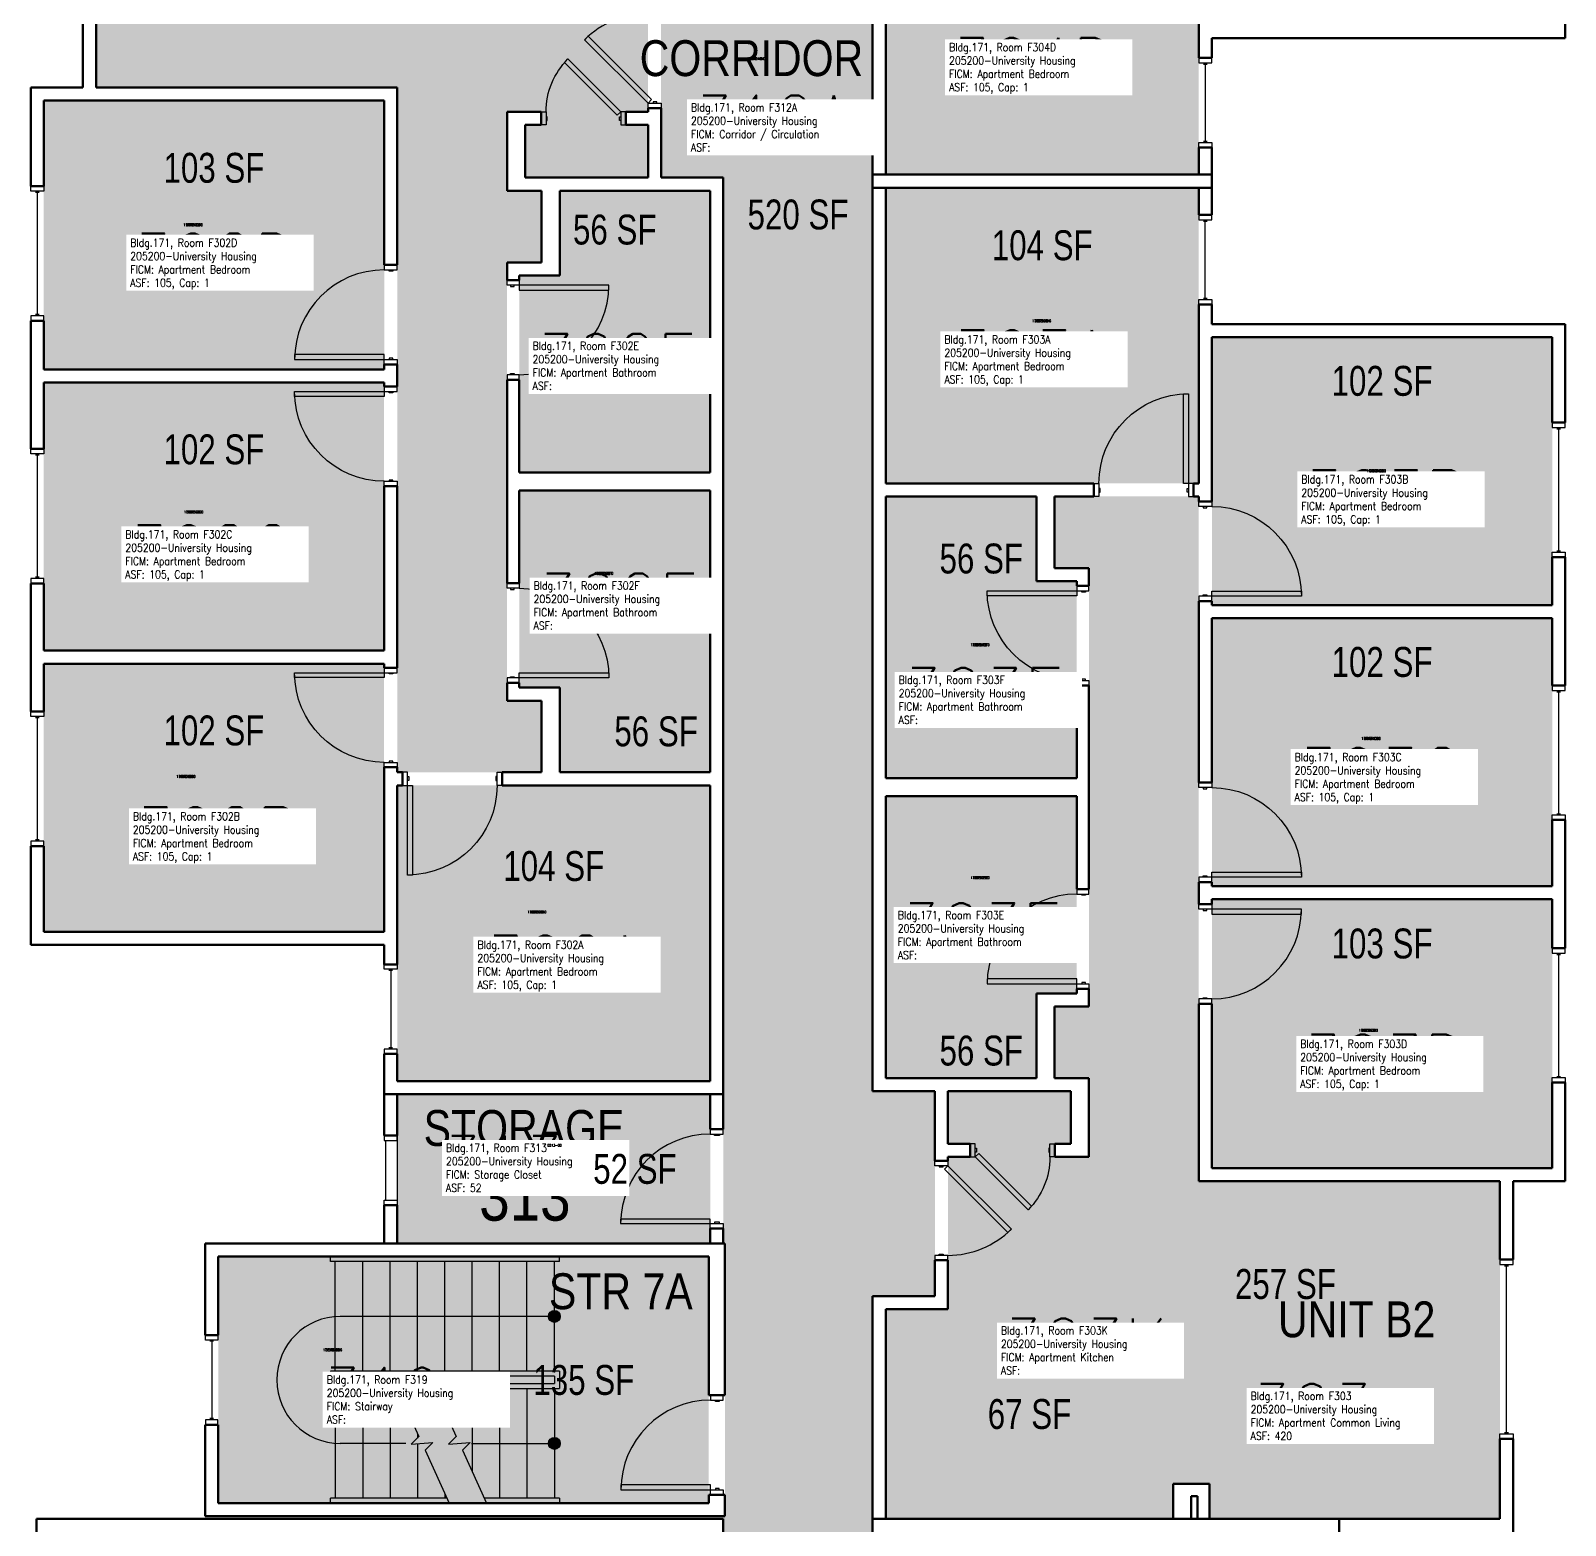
# Model space of a CAD drawing. Header units: inches. Extents: x -93 to 1643, y -75 to 1661.
# Drawn here: x -93 to 523, y 240 to 841 of the extents above; entities that cross this region are included whole.
import ezdxf
from ezdxf.enums import TextEntityAlignment as Align

# ---------------------------------------------------------------- set-up
doc = ezdxf.new("R2010")
doc.units = ezdxf.units.IN
doc.header["$LTSCALE"] = 96
doc.header["$MEASUREMENT"] = 0
doc.layers.add('A-AREA-IDEN', color=1, linetype='Continuous', lineweight=18)
doc.layers.add('A-WALL', color=5, linetype='Continuous', lineweight=50)
for name, color, linetype in [('A-DOOR', 2, 'Continuous'), ('A-FLOR', 3, 'Continuous'), ('A-GLAZ', 1, 'Continuous'), ('A-IDEN-RNUM', 7, 'Continuous'), ('A-IDEN-SNUM', 4, 'Continuous'), ('A-IDEN-VNUM', 4, 'Continuous'), ('AREA-TEXT', 3, 'Continuous'), ('Rooms-Category-Color', 7, 'Continuous'), ('Rooms-College-Color', 7, 'Continuous'), ('Rooms-Department-Color', 7, 'Continuous'), ('Rooms-Division-Color', 7, 'Continuous'), ('Rooms-Information', 7, 'Continuous')]:
    doc.layers.add(name, color=color, linetype=linetype)
doc.styles.add('AREA', font='arial.ttf', dxfattribs={"width": 0.75, "height": 12})
doc.styles.add('DIMS', font='ARIALN.TTF')
doc.styles.add('ROOMSNUMBER', font='txt.shx', dxfattribs={"height": 0.03})
doc.styles.add('ROOMVNUMBER', font='simplex.shx', dxfattribs={"width": 0.85})
doc.styles.get("Standard").update_dxf_attribs({"font": 'ARIALN.TTF'})
doc.dimstyles.new('NBA 2004', dxfattribs={"dimscale": 128, "dimtxt": 0.125, "dimasz": 0.09375, "dimexe": 0.125, "dimexo": 0.125, "dimgap": 0.0625, "dimtad": 1, "dimdec": 3, "dimzin": 3, "dimdsep": 46, "dimlunit": 4, "dimtxsty": 'DIMS', "dimblk": 'ARCHTICK', "dimcen": 0.09375, "dimdle": 0.125, "dimclrd": 256, "dimclre": 256, "dimclrt": 2, "dimadec": 0, "dimazin": 0, "dimtfac": 0.75, "dimtdec": 3, "dimtmove": 2, "dimatfit": 2, "dimfxl": 0.125, "dimfrac": 2, "dimtolj": 1, "dimtzin": 0, "dimlwd": -1, "dimlwe": -1, "dimarcsym": 0})

# ---------------------------------------------------------------- blocks, each defined once
blk = doc.blocks.new('_ArchTick')
at = {"color": 0, "linetype": 'ByBlock', "const_width": 0.15}
blk.add_lwpolyline([(-0.5, -0.5), (0.5, 0.5)], dxfattribs=at)

msp = doc.modelspace()

# ---------------------------------------------------------------- hatches: boundary and pattern name
h = msp.add_hatch()
h.set_pattern_fill('ANSI31', color=256, angle=90, style=0)
h.set_pattern_definition([(135, (-465.96835, 354.26704), (-0.088388348, -0.088388348), [])])
h.paths.add_polyline_path([(117.98, 685.74), (117.98, 744.47), (127.19, 744.47), (127.19, 685.74)], flags=9)
h = msp.add_hatch()
h.set_pattern_fill('ANSI31', color=256, angle=-90, style=0)
h.set_pattern_definition([(315, (896.21835, 841.98048), (0.088388348, 0.088388348), [])])
h.paths.add_polyline_path([(312.27, 510.51), (312.27, 451.78), (303.06, 451.78), (303.06, 510.51)], flags=9)
at = {"layer": 'A-FLOR'}
h = msp.add_hatch(color=256, dxfattribs=at)
h.paths.add_polyline_path([(119.25, 322.96), (119.25, 325.54, 0.25479), (117.25, 326.63), (117.25, 321.87, 0.25479)])
h.paths.add_polyline_path([(119.25, 325.54), (119.25, 322.96, 0.294533)])
h.paths.add_polyline_path([(117.25, 324.25), (117.25, 326.63, 0.414214), (114.87, 324.25)])
h.paths.add_polyline_path([(117.25, 321.87), (117.25, 324.25), (114.87, 324.25, 0.414214)])
h = msp.add_hatch(color=256, dxfattribs=at)
h.paths.add_polyline_path([(119.25, 271.96), (119.25, 274.54, 0.25479), (117.25, 275.63), (117.25, 270.87, 0.25479)])
h.paths.add_polyline_path([(119.25, 274.54), (119.25, 271.96, 0.294533)])
h.paths.add_polyline_path([(117.25, 273.25), (117.25, 275.63, 0.414214), (114.87, 273.25)])
h.paths.add_polyline_path([(117.25, 270.87), (117.25, 273.25), (114.87, 273.25, 0.414214)])
at = {"layer": 'Rooms-Category-Color', "true_color": 0xadadad}
for points in [[(185.12, 211), (245.12, 211), (245.12, 332.39), (270.13, 332.39), (270.13, 414.72), (245.12, 414.72), (245.12, 1145.53), (270.13, 1145.53), (270.13, 1227.86), (245.12, 1227.86), (245.12, 1322.5), (185.12, 1322.5), (185.12, 1130.22), (160.13, 1130.22), (160.13, 1047.89), (185.12, 1047.89), (185.12, 863.86), (160.13, 863.86), (160.13, 781.53), (185.12, 781.53), (185.12, 353.5), (185.75, 353.5), (185.75, 244), (185.13, 244), (185.12, 243)], [(-17.75, 348.25), (179.25, 348.25), (179.25, 249.25), (-17.75, 249.25)]]:
    msp.add_hatch(color=253, dxfattribs=at).paths.add_polyline_path(points)
at = {"layer": 'Rooms-Category-Color', "true_color": 0x728ef3}
for points in [[(-66.87, 953.25), (-66.87, 817.75), (54.13, 817.75), (54.13, 542.75), (112.13, 542.75), (112.13, 571.5), (98.25, 571.5), (98.25, 747.16), (112.13, 747.16), (112.13, 776.28), (98.25, 776.28), (98.25, 807.98), (111.88, 807.98), (111.88, 802.73), (105.5, 802.73), (105.5, 781.53), (154.88, 781.53), (154.88, 802.73), (145.88, 802.73), (145.88, 807.98), (154.88, 807.98), (154.88, 869.11), (64.38, 869.11), (64.38, 939.25), (49.75, 939.25), (49.75, 953.25)], [(250.37, 782.76), (376.12, 782.75), (376.12, 901.5), (250.37, 901.5)], [(-87.87, 704.5), (-87.87, 812.5), (48.88, 812.5), (48.88, 704.5), (-87.43, 704.51)], [(250.37, 777.49), (376.12, 777.5), (376.12, 658.75), (250.37, 658.75)], [(179.88, 663.15), (179.88, 776.28), (119.38, 776.28), (119.38, 742.28), (103.13, 742.28), (103.13, 663.14)], [(518.13, 609.87), (518.13, 717.5), (381.38, 717.5), (381.39, 609.86), (517.68, 609.86)], [(-87.87, 591.62), (-87.87, 699.25), (48.86, 699.26), (48.88, 591.62), (-87.43, 591.64)], [(103.13, 576.76), (103.13, 655.89), (179.88, 655.89), (179.88, 542.76), (119.38, 542.75), (119.38, 576.75)], [(327.13, 619.49), (327.13, 540.36), (250.37, 540.36), (250.37, 653.49), (310.88, 653.5), (310.88, 619.5)], [(497.12, 243), (497.12, 378.5), (376.12, 378.5), (376.12, 653.5), (318.12, 653.5), (318.12, 624.37), (332, 624.37), (332, 448.72), (318.12, 448.72), (318.12, 419.97), (332, 419.97), (332, 388.27), (318.37, 388.27), (318.37, 393.52), (324.75, 393.52), (324.75, 414.72), (275.37, 414.72), (275.37, 393.52), (284.37, 393.52), (284.37, 388.27), (275.37, 388.27), (275.37, 327.14), (365.87, 327.14), (365.87, 257), (380.5, 257), (380.5, 243)], [(518.13, 604.62), (518.13, 497), (381.39, 496.99), (381.38, 604.62), (517.68, 604.61)], [(-87.87, 586.37), (-87.87, 478.75), (48.88, 478.75), (48.86, 586.39), (-87.43, 586.39)], [(179.88, 418.76), (54.13, 418.75), (54.13, 537.5), (179.88, 537.5)], [(250.37, 533.09), (250.37, 419.97), (310.88, 419.97), (310.88, 453.97), (327.13, 453.97), (327.13, 533.11)], [(518.13, 491.75), (518.13, 383.75), (381.38, 383.75), (381.38, 491.75), (517.68, 491.74)], [(54.13, 413.5), (179.88, 413.5), (179.88, 353.5), (54.13, 353.5)], [(365.87, 243), (250.37, 243), (250.37, 327.14), (365.87, 327.14)]]:
    msp.add_hatch(color=171, dxfattribs=at).paths.add_polyline_path(points)
at = {"layer": 'Rooms-College-Color', "true_color": 0xadadad}
for points in [[(185.12, 211), (245.12, 211), (245.12, 332.39), (270.13, 332.39), (270.13, 414.72), (245.12, 414.72), (245.12, 1145.53), (270.13, 1145.53), (270.13, 1227.86), (245.12, 1227.86), (245.12, 1322.5), (185.12, 1322.5), (185.12, 1130.22), (160.13, 1130.22), (160.13, 1047.89), (185.12, 1047.89), (185.12, 863.86), (160.13, 863.86), (160.13, 781.53), (185.12, 781.53), (185.12, 353.5), (185.75, 353.5), (185.75, 244), (185.13, 244), (185.12, 243)], [(-66.87, 953.25), (-66.87, 817.75), (54.13, 817.75), (54.13, 542.75), (112.13, 542.75), (112.13, 571.5), (98.25, 571.5), (98.25, 747.16), (112.13, 747.16), (112.13, 776.28), (98.25, 776.28), (98.25, 807.98), (111.88, 807.98), (111.88, 802.73), (105.5, 802.73), (105.5, 781.53), (154.88, 781.53), (154.88, 802.73), (145.88, 802.73), (145.88, 807.98), (154.88, 807.98), (154.88, 869.11), (64.38, 869.11), (64.38, 939.25), (49.75, 939.25), (49.75, 953.25)], [(250.37, 782.76), (376.12, 782.75), (376.12, 901.5), (250.37, 901.5)], [(-87.87, 704.5), (-87.87, 812.5), (48.88, 812.5), (48.88, 704.5), (-87.43, 704.51)], [(250.37, 777.49), (376.12, 777.5), (376.12, 658.75), (250.37, 658.75)], [(179.88, 663.15), (179.88, 776.28), (119.38, 776.28), (119.38, 742.28), (103.13, 742.28), (103.13, 663.14)], [(518.13, 609.87), (518.13, 717.5), (381.38, 717.5), (381.39, 609.86), (517.68, 609.86)], [(-87.87, 591.62), (-87.87, 699.25), (48.86, 699.26), (48.88, 591.62), (-87.43, 591.64)], [(103.13, 576.76), (103.13, 655.89), (179.88, 655.89), (179.88, 542.76), (119.38, 542.75), (119.38, 576.75)], [(327.13, 619.49), (327.13, 540.36), (250.37, 540.36), (250.37, 653.49), (310.88, 653.5), (310.88, 619.5)], [(497.12, 243), (497.12, 378.5), (376.12, 378.5), (376.12, 653.5), (318.12, 653.5), (318.12, 624.37), (332, 624.37), (332, 448.72), (318.12, 448.72), (318.12, 419.97), (332, 419.97), (332, 388.27), (318.37, 388.27), (318.37, 393.52), (324.75, 393.52), (324.75, 414.72), (275.37, 414.72), (275.37, 393.52), (284.37, 393.52), (284.37, 388.27), (275.37, 388.27), (275.37, 327.14), (365.87, 327.14), (365.87, 257), (380.5, 257), (380.5, 243)], [(518.13, 604.62), (518.13, 497), (381.39, 496.99), (381.38, 604.62), (517.68, 604.61)], [(-87.87, 586.37), (-87.87, 478.75), (48.88, 478.75), (48.86, 586.39), (-87.43, 586.39)], [(179.88, 418.76), (54.13, 418.75), (54.13, 537.5), (179.88, 537.5)], [(250.37, 533.09), (250.37, 419.97), (310.88, 419.97), (310.88, 453.97), (327.13, 453.97), (327.13, 533.11)], [(518.13, 491.75), (518.13, 383.75), (381.38, 383.75), (381.38, 491.75), (517.68, 491.74)], [(54.13, 413.5), (179.88, 413.5), (179.88, 353.5), (54.13, 353.5)], [(-17.75, 348.25), (179.25, 348.25), (179.25, 249.25), (-17.75, 249.25)], [(365.87, 243), (250.37, 243), (250.37, 327.14), (365.87, 327.14)]]:
    msp.add_hatch(color=253, dxfattribs=at).paths.add_polyline_path(points)
at = {"layer": 'Rooms-Department-Color', "true_color": 0xacacac}
for points in [[(185.12, 211), (245.12, 211), (245.12, 332.39), (270.13, 332.39), (270.13, 414.72), (245.12, 414.72), (245.12, 1145.53), (270.13, 1145.53), (270.13, 1227.86), (245.12, 1227.86), (245.12, 1322.5), (185.12, 1322.5), (185.12, 1130.22), (160.13, 1130.22), (160.13, 1047.89), (185.12, 1047.89), (185.12, 863.86), (160.13, 863.86), (160.13, 781.53), (185.12, 781.53), (185.12, 353.5), (185.75, 353.5), (185.75, 244), (185.13, 244), (185.12, 243)], [(-17.75, 348.25), (179.25, 348.25), (179.25, 249.25), (-17.75, 249.25)]]:
    msp.add_hatch(color=253, dxfattribs=at).paths.add_polyline_path(points)
at = {"layer": 'Rooms-Department-Color', "true_color": 0x604aed}
for points in [[(-66.87, 953.25), (-66.87, 817.75), (54.13, 817.75), (54.13, 542.75), (112.13, 542.75), (112.13, 571.5), (98.25, 571.5), (98.25, 747.16), (112.13, 747.16), (112.13, 776.28), (98.25, 776.28), (98.25, 807.98), (111.88, 807.98), (111.88, 802.73), (105.5, 802.73), (105.5, 781.53), (154.88, 781.53), (154.88, 802.73), (145.88, 802.73), (145.88, 807.98), (154.88, 807.98), (154.88, 869.11), (64.38, 869.11), (64.38, 939.25), (49.75, 939.25), (49.75, 953.25)], [(250.37, 782.76), (376.12, 782.75), (376.12, 901.5), (250.37, 901.5)], [(-87.87, 704.5), (-87.87, 812.5), (48.88, 812.5), (48.88, 704.5), (-87.43, 704.51)], [(250.37, 777.49), (376.12, 777.5), (376.12, 658.75), (250.37, 658.75)], [(179.88, 663.15), (179.88, 776.28), (119.38, 776.28), (119.38, 742.28), (103.13, 742.28), (103.13, 663.14)], [(518.13, 609.87), (518.13, 717.5), (381.38, 717.5), (381.39, 609.86), (517.68, 609.86)], [(-87.87, 591.62), (-87.87, 699.25), (48.86, 699.26), (48.88, 591.62), (-87.43, 591.64)], [(103.13, 576.76), (103.13, 655.89), (179.88, 655.89), (179.88, 542.76), (119.38, 542.75), (119.38, 576.75)], [(327.13, 619.49), (327.13, 540.36), (250.37, 540.36), (250.37, 653.49), (310.88, 653.5), (310.88, 619.5)], [(497.12, 243), (497.12, 378.5), (376.12, 378.5), (376.12, 653.5), (318.12, 653.5), (318.12, 624.37), (332, 624.37), (332, 448.72), (318.12, 448.72), (318.12, 419.97), (332, 419.97), (332, 388.27), (318.37, 388.27), (318.37, 393.52), (324.75, 393.52), (324.75, 414.72), (275.37, 414.72), (275.37, 393.52), (284.37, 393.52), (284.37, 388.27), (275.37, 388.27), (275.37, 327.14), (365.87, 327.14), (365.87, 257), (380.5, 257), (380.5, 243)], [(518.13, 604.62), (518.13, 497), (381.39, 496.99), (381.38, 604.62), (517.68, 604.61)], [(-87.87, 586.37), (-87.87, 478.75), (48.88, 478.75), (48.86, 586.39), (-87.43, 586.39)], [(179.88, 418.76), (54.13, 418.75), (54.13, 537.5), (179.88, 537.5)], [(250.37, 533.09), (250.37, 419.97), (310.88, 419.97), (310.88, 453.97), (327.13, 453.97), (327.13, 533.11)], [(518.13, 491.75), (518.13, 383.75), (381.38, 383.75), (381.38, 491.75), (517.68, 491.74)], [(54.13, 413.5), (179.88, 413.5), (179.88, 353.5), (54.13, 353.5)], [(365.87, 243), (250.37, 243), (250.37, 327.14), (365.87, 327.14)]]:
    msp.add_hatch(color=173, dxfattribs=at).paths.add_polyline_path(points)
at = {"layer": 'Rooms-Division-Color', "true_color": 0xadadad}
for points in [[(185.12, 211), (245.12, 211), (245.12, 332.39), (270.13, 332.39), (270.13, 414.72), (245.12, 414.72), (245.12, 1145.53), (270.13, 1145.53), (270.13, 1227.86), (245.12, 1227.86), (245.12, 1322.5), (185.12, 1322.5), (185.12, 1130.22), (160.13, 1130.22), (160.13, 1047.89), (185.12, 1047.89), (185.12, 863.86), (160.13, 863.86), (160.13, 781.53), (185.12, 781.53), (185.12, 353.5), (185.75, 353.5), (185.75, 244), (185.13, 244), (185.12, 243)], [(-17.75, 348.25), (179.25, 348.25), (179.25, 249.25), (-17.75, 249.25)]]:
    msp.add_hatch(color=253, dxfattribs=at).paths.add_polyline_path(points)
at = {"layer": 'Rooms-Division-Color', "true_color": 0x604aed}
for points in [[(-66.87, 953.25), (-66.87, 817.75), (54.13, 817.75), (54.13, 542.75), (112.13, 542.75), (112.13, 571.5), (98.25, 571.5), (98.25, 747.16), (112.13, 747.16), (112.13, 776.28), (98.25, 776.28), (98.25, 807.98), (111.88, 807.98), (111.88, 802.73), (105.5, 802.73), (105.5, 781.53), (154.88, 781.53), (154.88, 802.73), (145.88, 802.73), (145.88, 807.98), (154.88, 807.98), (154.88, 869.11), (64.38, 869.11), (64.38, 939.25), (49.75, 939.25), (49.75, 953.25)], [(250.37, 782.76), (376.12, 782.75), (376.12, 901.5), (250.37, 901.5)], [(-87.87, 704.5), (-87.87, 812.5), (48.88, 812.5), (48.88, 704.5), (-87.43, 704.51)], [(250.37, 777.49), (376.12, 777.5), (376.12, 658.75), (250.37, 658.75)], [(179.88, 663.15), (179.88, 776.28), (119.38, 776.28), (119.38, 742.28), (103.13, 742.28), (103.13, 663.14)], [(518.13, 609.87), (518.13, 717.5), (381.38, 717.5), (381.39, 609.86), (517.68, 609.86)], [(-87.87, 591.62), (-87.87, 699.25), (48.86, 699.26), (48.88, 591.62), (-87.43, 591.64)], [(103.13, 576.76), (103.13, 655.89), (179.88, 655.89), (179.88, 542.76), (119.38, 542.75), (119.38, 576.75)], [(327.13, 619.49), (327.13, 540.36), (250.37, 540.36), (250.37, 653.49), (310.88, 653.5), (310.88, 619.5)], [(497.12, 243), (497.12, 378.5), (376.12, 378.5), (376.12, 653.5), (318.12, 653.5), (318.12, 624.37), (332, 624.37), (332, 448.72), (318.12, 448.72), (318.12, 419.97), (332, 419.97), (332, 388.27), (318.37, 388.27), (318.37, 393.52), (324.75, 393.52), (324.75, 414.72), (275.37, 414.72), (275.37, 393.52), (284.37, 393.52), (284.37, 388.27), (275.37, 388.27), (275.37, 327.14), (365.87, 327.14), (365.87, 257), (380.5, 257), (380.5, 243)], [(518.13, 604.62), (518.13, 497), (381.39, 496.99), (381.38, 604.62), (517.68, 604.61)], [(-87.87, 586.37), (-87.87, 478.75), (48.88, 478.75), (48.86, 586.39), (-87.43, 586.39)], [(179.88, 418.76), (54.13, 418.75), (54.13, 537.5), (179.88, 537.5)], [(250.37, 533.09), (250.37, 419.97), (310.88, 419.97), (310.88, 453.97), (327.13, 453.97), (327.13, 533.11)], [(518.13, 491.75), (518.13, 383.75), (381.38, 383.75), (381.38, 491.75), (517.68, 491.74)], [(54.13, 413.5), (179.88, 413.5), (179.88, 353.5), (54.13, 353.5)], [(365.87, 243), (250.37, 243), (250.37, 327.14), (365.87, 327.14)]]:
    msp.add_hatch(color=173, dxfattribs=at).paths.add_polyline_path(points)

# ---------------------------------------------------------------- linework, layer by layer
at = {"layer": 'A-DOOR'}
for p, q in [((185.12, 399.5), (179.88, 399.5)), ((179.88, 399.5), (179.88, 397.5)), ((179.88, 397.5), (185.12, 397.5)), ((181.63, 396.87), (181.63, 397.5)), ((181.63, 397.5), (183.63, 397.5)), ((183.63, 396.87), (181.63, 396.87)), ((183.63, 397.5), (183.63, 396.87)), ((185.12, 397.5), (185.12, 399.5)), ((179.88, 363.25), (143.88, 363.25)), ((143.88, 363.25), (143.88, 361.5)), ((143.88, 361.5), (179.88, 361.5)), ((179.88, 361.5), (179.88, 363.25)), ((179.88, 359.5), (179.88, 361.5)), ((179.88, 361.5), (185.12, 361.5)), ((185.12, 359.5), (179.88, 359.5)), ((183.63, 362.12), (181.63, 362.12)), ((181.63, 362.12), (181.63, 361.5)), ((181.63, 361.5), (183.63, 361.5)), ((183.63, 361.5), (183.63, 362.12)), ((185.12, 361.5), (185.12, 359.5))]:
    msp.add_line(p, q, dxfattribs=at)
for points in [[(154.88, 811.47), (156.29, 812.88), (130.83, 838.34), (129.42, 836.92)], [(143.92, 807.98), (142.51, 806.57), (121.3, 827.78), (122.71, 829.19)], [(113.92, 802.73), (111.92, 802.73), (111.92, 807.98), (113.92, 807.98)], [(143.92, 802.73), (145.92, 802.73), (145.92, 807.98), (143.92, 807.98)], [(160.13, 811.47), (160.13, 809.47), (154.88, 809.47), (154.88, 811.47)], [(158.38, 811.47), (158.38, 811.97), (156.88, 811.97), (156.88, 811.47)], [(113.92, 804.48), (114.42, 804.48), (114.42, 805.98), (113.92, 805.98)], [(143.92, 804.48), (143.42, 804.48), (143.42, 805.98), (143.92, 805.98)], [(54.13, 744.5), (54.13, 746.5), (48.88, 746.5), (48.88, 744.5)], [(52.38, 744.5), (52.38, 744), (50.88, 744), (50.88, 744.5)], [(98.25, 738.39), (98.25, 740.39), (103.13, 740.39), (103.13, 738.39)], [(99.63, 738.39), (99.63, 737.89), (101.13, 737.89), (101.13, 738.39)], [(103.13, 738.39), (103.13, 736.39), (139.13, 736.39), (139.13, 738.39)], [(48.88, 708.5), (48.88, 710.5), (12.88, 710.5), (12.88, 708.5)], [(52.38, 708.5), (52.38, 709), (50.88, 709), (50.88, 708.5)], [(54.13, 708.5), (54.13, 706.5), (48.88, 706.5), (48.88, 708.5)], [(99.63, 702.39), (99.63, 702.89), (101.13, 702.89), (101.13, 702.39)], [(54.13, 695.62), (54.13, 697.62), (48.88, 697.62), (48.88, 695.62)], [(98.25, 702.39), (98.25, 700.39), (103.13, 700.39), (103.13, 702.39)], [(48.88, 695.62), (48.88, 693.62), (12.88, 693.62), (12.88, 695.62)], [(52.38, 695.62), (52.38, 695.12), (50.88, 695.12), (50.88, 695.62)], [(372, 658.75), (370, 658.75), (370, 694.75), (372, 694.75)], [(52.38, 659.62), (52.38, 660.12), (50.88, 660.12), (50.88, 659.62)], [(54.13, 659.62), (54.13, 657.62), (48.88, 657.62), (48.88, 659.62)], [(336, 653.5), (334, 653.5), (334, 658.75), (336, 658.75)], [(336, 655.25), (336.5, 655.25), (336.5, 656.75), (336, 656.75)], [(372, 655.25), (371.5, 655.25), (371.5, 656.75), (372, 656.75)], [(372, 653.5), (374, 653.5), (374, 658.75), (372, 658.75)], [(376.12, 649.5), (376.12, 651.5), (381.38, 651.5), (381.38, 649.5)], [(377.88, 649.5), (377.88, 649), (379.38, 649), (379.38, 649.5)], [(98.25, 616.64), (98.25, 618.64), (103.13, 618.64), (103.13, 616.64)], [(99.63, 616.64), (99.63, 616.14), (101.13, 616.14), (101.13, 616.64)], [(332, 615.61), (332, 617.61), (327.13, 617.61), (327.13, 615.61)], [(327.13, 615.61), (327.13, 613.61), (291.13, 613.61), (291.13, 615.61)], [(330.63, 615.61), (330.63, 615.11), (329.13, 615.11), (329.13, 615.61)], [(376.12, 613.5), (376.12, 611.5), (381.38, 611.5), (381.38, 613.5)], [(377.88, 613.5), (377.88, 614), (379.38, 614), (379.38, 613.5)], [(381.38, 613.5), (381.38, 615.5), (417.38, 615.5), (417.38, 613.5)], [(48.88, 582.75), (48.88, 580.75), (12.88, 580.75), (12.88, 582.75)], [(54.13, 582.75), (54.13, 584.75), (48.88, 584.75), (48.88, 582.75)], [(52.38, 582.75), (52.38, 582.25), (50.88, 582.25), (50.88, 582.75)], [(98.25, 580.64), (98.25, 578.64), (103.13, 578.64), (103.13, 580.64)], [(99.63, 580.64), (99.63, 581.14), (101.13, 581.14), (101.13, 580.64)], [(103.13, 580.64), (103.13, 582.64), (139.13, 582.64), (139.13, 580.64)], [(332, 579.61), (332, 577.61), (327.13, 577.61), (327.13, 579.61)], [(330.63, 579.61), (330.63, 580.11), (329.13, 580.11), (329.13, 579.61)], [(54.13, 546.75), (54.13, 544.75), (48.88, 544.75), (48.88, 546.75)], [(52.38, 546.75), (52.38, 547.25), (50.88, 547.25), (50.88, 546.75)], [(58.25, 542.75), (56.25, 542.75), (56.25, 537.5), (58.25, 537.5)], [(94.25, 542.75), (96.25, 542.75), (96.25, 537.5), (94.25, 537.5)], [(58.25, 541), (58.75, 541), (58.75, 539.5), (58.25, 539.5)], [(58.25, 537.5), (60.25, 537.5), (60.25, 501.5), (58.25, 501.5)], [(94.25, 541), (93.75, 541), (93.75, 539.5), (94.25, 539.5)], [(376.12, 536.62), (376.12, 538.62), (381.38, 538.62), (381.38, 536.62)], [(377.88, 536.62), (377.88, 536.12), (379.38, 536.12), (379.38, 536.62)], [(376.12, 500.62), (376.12, 498.62), (381.38, 498.62), (381.38, 500.62)], [(377.88, 500.62), (377.88, 501.12), (379.38, 501.12), (379.38, 500.62)], [(381.38, 500.62), (381.38, 502.62), (417.38, 502.62), (417.38, 500.62)], [(332, 493.86), (332, 495.86), (327.13, 495.86), (327.13, 493.86)], [(330.63, 493.86), (330.63, 493.36), (329.13, 493.36), (329.13, 493.86)], [(376.12, 487.75), (376.12, 489.75), (381.38, 489.75), (381.38, 487.75)], [(377.88, 487.75), (377.88, 487.25), (379.38, 487.25), (379.38, 487.75)], [(381.38, 487.75), (381.38, 485.75), (417.38, 485.75), (417.38, 487.75)], [(327.13, 457.86), (327.13, 459.86), (291.13, 459.86), (291.13, 457.86)], [(332, 457.86), (332, 455.86), (327.13, 455.86), (327.13, 457.86)], [(330.63, 457.86), (330.63, 458.36), (329.13, 458.36), (329.13, 457.86)], [(376.12, 451.75), (376.12, 449.75), (381.38, 449.75), (381.38, 451.75)], [(377.88, 451.75), (377.88, 452.25), (379.38, 452.25), (379.38, 451.75)], [(286.33, 393.52), (284.33, 393.52), (284.33, 388.27), (286.33, 388.27)], [(286.33, 391.77), (286.83, 391.77), (286.83, 390.27), (286.33, 390.27)], [(286.33, 388.27), (287.74, 389.68), (308.95, 368.47), (307.54, 367.05)], [(316.33, 391.77), (315.83, 391.77), (315.83, 390.27), (316.33, 390.27)], [(316.33, 393.52), (318.33, 393.52), (318.33, 388.27), (316.33, 388.27)], [(270.13, 384.78), (270.13, 386.78), (275.37, 386.78), (275.37, 384.78)], [(271.88, 384.78), (271.88, 384.28), (273.38, 384.28), (273.38, 384.78)], [(275.37, 384.78), (273.96, 383.37), (299.42, 357.91), (300.83, 359.32)], [(270.13, 348.78), (270.13, 346.78), (275.37, 346.78), (275.37, 348.78)], [(271.88, 348.78), (271.88, 349.28), (273.38, 349.28), (273.38, 348.78)], [(185, 290.62), (185, 292.62), (180, 292.62), (180, 290.62)], [(183.5, 290.62), (183.5, 290.12), (182, 290.12), (182, 290.62)], [(180, 254.62), (180, 256.62), (144, 256.62), (144, 254.62)], [(185, 254.62), (185, 252.62), (180, 252.62), (180, 254.62)], [(183.5, 254.62), (183.5, 255.12), (182, 255.12), (182, 254.62)]]:
    msp.add_lwpolyline(points, close=True, dxfattribs=at)
for centre, start, end in [((154.88, 811.47), 90, 135), ((48.88, 708.5), 90, 180), ((103.13, 738.39), 270, 0), ((327.13, 457.86), 90, 180), ((381.38, 487.75), 270, 0), ((179.88, 361.5), 90, 180), ((275.37, 384.78), 270, 315), ((180, 254.62), 90, 180)]:
    msp.add_arc(centre, 36, start, end, dxfattribs=at)
at = {"layer": 'A-DOOR', "extrusion": (0, 0, -1)}
for centre, radius, start, end in [((-143.92, 807.98), 30, 0, 45), ((-48.88, 695.62), 36, 270, 0), ((-372, 658.75), 36, 0, 90), ((-381.38, 613.5), 36, 90, 180), ((-103.13, 580.64), 36, 90, 180), ((-327.13, 615.61), 36, 270, 0), ((-48.88, 582.75), 36, 270, 0), ((-58.25, 537.5), 36, 180, 270), ((-381.38, 500.62), 36, 90, 180), ((-286.33, 388.27), 30, 180, 225)]:
    msp.add_arc(centre, radius, start, end, dxfattribs=at)
at = {"layer": 'A-FLOR'}
for p, q in [((27.25, 346.25), (27.25, 348.25)), ((119.25, 346.25), (27.25, 346.25)), ((29.25, 302.25), (29.25, 346.25)), ((40.25, 302.25), (40.25, 346.25)), ((51.25, 302.25), (51.25, 346.25)), ((62.25, 302.25), (62.25, 346.25)), ((73.25, 302.25), (73.25, 346.25)), ((84.25, 302.25), (84.25, 346.25)), ((95.25, 302.25), (95.25, 346.25)), ((106.25, 302.25), (106.25, 346.25)), ((117.25, 302.25), (117.25, 346.25)), ((119.25, 346.25), (119.25, 348.25)), ((117.25, 324.25), (31.25, 324.25)), ((27.25, 302.25), (27.25, 295.25)), ((119.25, 302.25), (27.25, 302.25)), ((119.25, 302.25), (119.25, 295.25)), ((29.25, 300.25), (29.25, 297.25)), ((117.25, 300.25), (29.25, 300.25)), ((53.12, 297.25), (29.25, 297.25)), ((68.12, 297.25), (117.25, 297.25)), ((117.25, 300.25), (117.25, 297.25)), ((54.03, 295.25), (27.25, 295.25)), ((29.25, 295.25), (29.25, 251.25)), ((40.25, 295.25), (40.25, 251.25)), ((51.25, 295.25), (51.25, 251.25)), ((51.25, 295.25), (51.25, 251.25)), ((69.03, 295.25), (119.25, 295.25)), ((73.25, 295.25), (73.25, 286)), ((84.25, 295.25), (84.25, 261.84)), ((95.25, 295.25), (95.25, 251.25)), ((106.25, 295.25), (106.25, 251.25)), ((117.25, 295.25), (117.25, 251.25)), ((62.25, 277.2), (62.25, 275.43)), ((62.25, 273.12), (62.25, 251.25)), ((73.25, 253.06), (73.25, 251.25)), ((27.25, 249.25), (27.25, 251.25)), ((74.07, 251.25), (27.25, 251.25)), ((119.25, 251.25), (89.07, 251.25)), ((119.25, 251.25), (119.25, 249.25))]:
    msp.add_line(p, q, dxfattribs=at)
for points in [[(53.12, 297.25), (62.82, 275.99), (59.68, 272.92), (68.43, 273.59), (65.29, 270.52), (74.98, 249.25)], [(68.12, 297.25), (77.82, 275.99), (74.68, 272.92), (83.43, 273.59), (80.29, 270.52), (89.98, 249.25)]]:
    msp.add_lwpolyline(points, dxfattribs=at)
for centre in [(117.25, 324.25), (117.25, 273.25)]:
    msp.add_circle(centre, 2.38, dxfattribs=at)
msp.add_arc((31.25, 298.75), 25.5, 90, 270, dxfattribs=at)
at = {"layer": 'A-GLAZ'}
for p, q in [((378, 827.13), (379.5, 827.13)), ((378.75, 827.13), (378.75, 796.13)), ((378, 796.13), (379.5, 796.13)), ((-89.75, 775.59), (-91.25, 775.59)), ((-90.5, 775.59), (-90.5, 726.59)), ((378, 764.12), (379.5, 764.12)), ((378.75, 733.12), (378.75, 764.12)), ((378, 733.12), (379.5, 733.12)), ((-89.75, 726.59), (-91.25, 726.59)), ((520, 680.65), (521.5, 680.65)), ((520.75, 631.65), (520.75, 680.65)), ((-89.75, 670.12), (-91.25, 670.12)), ((-90.5, 670.12), (-90.5, 621.12)), ((520, 631.65), (521.5, 631.65)), ((-89.75, 621.12), (-91.25, 621.12)), ((520, 575.12), (521.5, 575.12)), ((520.75, 526.12), (520.75, 575.12)), ((-89.75, 564.6), (-91.25, 564.6)), ((-90.5, 564.6), (-90.5, 515.6)), ((520, 526.12), (521.5, 526.12)), ((-89.75, 515.6), (-91.25, 515.6)), ((520, 469.65), (521.5, 469.65)), ((520.75, 420.65), (520.75, 469.65)), ((52.25, 463.13), (50.75, 463.13)), ((51.5, 463.13), (51.5, 432.13)), ((52.25, 432.13), (50.75, 432.13)), ((520, 420.65), (521.5, 420.65)), ((54.13, 396.94), (48.88, 396.94)), ((48.88, 396.94), (48.88, 394.94)), ((48.88, 394.94), (54.13, 394.94)), ((49.5, 370.94), (49.5, 394.94)), ((54.13, 398.94), (54.13, 370.94)), ((54.13, 394.94), (54.13, 396.94)), ((48.88, 368.94), (48.88, 370.94)), ((48.88, 370.94), (54.13, 370.94)), ((54.13, 370.94), (54.13, 368.94)), ((54.13, 368.94), (48.88, 368.94)), ((499, 344.61), (500.5, 344.61)), ((499.75, 277.61), (499.75, 344.61)), ((-19.63, 314.25), (-21.13, 314.25)), ((-20.38, 314.25), (-20.38, 283.25)), ((-19.63, 283.25), (-21.13, 283.25)), ((499, 277.61), (500.5, 277.61))]:
    msp.add_line(p, q, dxfattribs=at)
for points in [[(381.38, 827.63), (381.38, 829.63), (376.12, 829.63), (376.12, 827.63)], [(381.38, 795.63), (381.38, 793.63), (376.12, 793.63), (376.12, 795.63)], [(-93.12, 776.09), (-93.12, 778.09), (-87.87, 778.09), (-87.87, 776.09)], [(381.38, 764.62), (381.38, 766.62), (376.12, 766.62), (376.12, 764.62)], [(381.38, 732.62), (381.38, 730.62), (376.12, 730.62), (376.12, 732.62)], [(-93.12, 726.09), (-93.12, 724.09), (-87.87, 724.09), (-87.87, 726.09)], [(523.38, 681.15), (523.38, 683.15), (518.13, 683.15), (518.13, 681.15)], [(-93.12, 670.62), (-93.12, 672.62), (-87.87, 672.62), (-87.87, 670.62)], [(523.38, 631.15), (523.38, 629.15), (518.13, 629.15), (518.13, 631.15)], [(-93.12, 620.62), (-93.12, 618.62), (-87.87, 618.62), (-87.87, 620.62)], [(523.38, 575.62), (523.38, 577.62), (518.13, 577.62), (518.13, 575.62)], [(-93.12, 565.1), (-93.12, 567.1), (-87.87, 567.1), (-87.87, 565.1)], [(523.38, 525.62), (523.38, 523.62), (518.13, 523.62), (518.13, 525.62)], [(-93.12, 515.1), (-93.12, 513.1), (-87.87, 513.1), (-87.87, 515.1)], [(523.38, 470.15), (523.38, 472.15), (518.13, 472.15), (518.13, 470.15)], [(48.88, 463.63), (48.88, 465.63), (54.13, 465.63), (54.13, 463.63)], [(48.88, 431.63), (48.88, 429.63), (54.13, 429.63), (54.13, 431.63)], [(523.38, 420.15), (523.38, 418.15), (518.13, 418.15), (518.13, 420.15)], [(502.38, 345.11), (502.38, 347.11), (497.12, 347.11), (497.12, 345.11)], [(-22.88, 314.75), (-22.88, 316.75), (-17.88, 316.75), (-17.88, 314.75)], [(-22.88, 282.75), (-22.88, 280.75), (-17.88, 280.75), (-17.88, 282.75)], [(502.38, 277.11), (502.38, 275.11), (497.12, 275.11), (497.12, 277.11)]]:
    msp.add_lwpolyline(points, close=True, dxfattribs=at)
at = {"layer": 'A-WALL'}
for p, q in [((245.12, 777.5), (245.12, 906.12)), ((250.37, 901.5), (250.37, 782.75)), ((376.12, 838.12), (376.12, 901.5)), ((523.38, 877.1), (523.38, 837.5)), ((-72.12, 849.13), (-72.12, 817.75)), ((-66.87, 817.75), (-66.87, 849.13)), ((376.12, 829.63), (376.12, 838.12)), ((523.38, 837.5), (381.38, 837.5)), ((381.38, 837.5), (381.38, 829.63)), ((381.38, 829.63), (376.12, 829.63)), ((-93.12, 817.75), (-93.12, 778.09)), ((-72.12, 817.75), (-93.12, 817.75)), ((54.13, 817.75), (-66.87, 817.75)), ((54.13, 746.5), (54.13, 817.75)), ((-87.87, 778.09), (-87.87, 812.5)), ((-87.87, 812.5), (48.88, 812.5)), ((48.88, 812.5), (48.88, 746.5)), ((98.25, 807.98), (98.25, 776.28)), ((111.92, 807.98), (98.25, 807.98)), ((111.92, 802.73), (111.92, 807.98)), ((154.88, 807.98), (145.92, 807.98)), ((145.92, 807.98), (145.92, 802.73)), ((154.88, 809.47), (154.88, 807.98)), ((160.13, 809.47), (154.88, 809.47)), ((160.13, 781.53), (160.13, 809.47)), ((105.5, 781.53), (105.5, 802.73)), ((105.5, 802.73), (111.92, 802.73)), ((145.92, 802.73), (154.88, 802.73)), ((154.88, 802.73), (154.88, 781.53)), ((376.12, 782.75), (376.12, 793.63)), ((376.12, 793.63), (381.38, 793.63)), ((381.38, 793.63), (381.38, 777.5)), ((-93.12, 778.09), (-87.87, 778.09)), ((154.88, 781.53), (105.5, 781.53)), ((185.12, 781.53), (160.13, 781.53)), ((185.12, 542.12), (185.12, 781.53)), ((381.38, 782.75), (245.12, 782.75)), ((245.12, 782.75), (245.12, 654.12)), ((381.38, 777.5), (245.12, 777.5)), ((250.37, 782.75), (376.12, 782.75)), ((250.37, 777.5), (376.12, 777.5)), ((250.37, 658.75), (250.37, 777.5)), ((376.12, 777.5), (376.12, 766.62)), ((381.38, 766.62), (381.38, 782.75)), ((98.25, 776.28), (112.13, 776.28)), ((112.13, 776.28), (112.13, 747.53)), ((119.38, 742.28), (119.38, 776.28)), ((119.38, 776.28), (179.88, 776.28)), ((179.88, 776.28), (179.88, 663.14)), ((376.12, 766.62), (381.38, 766.62)), ((48.88, 746.5), (54.13, 746.5)), ((98.25, 747.53), (98.25, 740.39)), ((112.13, 747.53), (98.25, 747.53)), ((98.25, 740.39), (103.13, 740.39)), ((103.13, 740.39), (103.13, 742.28)), ((103.13, 742.28), (119.38, 742.28)), ((381.38, 730.62), (376.12, 730.62)), ((376.12, 730.62), (376.12, 722.12)), ((381.38, 722.75), (381.38, 730.62)), ((-93.12, 724.09), (-93.12, 672.62)), ((-87.87, 724.09), (-93.12, 724.09)), ((-87.87, 704.5), (-87.87, 724.09)), ((376.12, 722.12), (376.12, 658.75)), ((523.38, 722.75), (381.38, 722.75)), ((523.38, 683.15), (523.38, 722.75)), ((381.38, 717.5), (518.13, 717.5)), ((381.38, 651.5), (381.38, 717.5)), ((518.13, 717.5), (518.13, 683.15)), ((48.88, 704.5), (-87.87, 704.5)), ((48.88, 706.5), (48.88, 704.5)), ((54.13, 706.5), (48.88, 706.5)), ((54.13, 697.62), (54.13, 706.5)), ((-87.87, 672.62), (-87.87, 699.25)), ((-87.87, 699.25), (48.88, 699.25)), ((48.88, 699.25), (48.88, 697.62)), ((48.88, 697.62), (54.13, 697.62)), ((98.25, 700.39), (98.25, 618.64)), ((103.13, 700.39), (98.25, 700.39)), ((103.13, 663.14), (103.13, 700.39)), ((518.13, 683.15), (523.38, 683.15)), ((-93.12, 672.62), (-87.87, 672.62)), ((179.88, 663.14), (103.13, 663.14)), ((48.88, 657.62), (48.88, 591.62)), ((54.13, 657.62), (48.88, 657.62)), ((54.13, 584.75), (54.13, 657.62)), ((103.13, 618.64), (103.13, 655.89)), ((103.13, 655.89), (179.88, 655.89)), ((179.88, 655.89), (179.88, 542.75)), ((245.12, 654.12), (245.12, 414.72)), ((331.38, 658.75), (250.37, 658.75)), ((250.37, 653.5), (310.88, 653.5)), ((250.37, 540.36), (250.37, 653.5)), ((310.88, 653.5), (310.88, 619.5)), ((318.12, 653.5), (331.38, 653.5)), ((318.12, 624.75), (318.12, 653.5)), ((334, 658.75), (331.38, 658.75)), ((331.38, 653.5), (334, 653.5)), ((334, 653.5), (334, 658.75)), ((376.12, 658.75), (374, 658.75)), ((374, 658.75), (374, 653.5)), ((374, 653.5), (376.12, 653.5)), ((376.12, 653.5), (376.12, 651.5)), ((376.12, 651.5), (381.38, 651.5)), ((523.38, 629.15), (518.13, 629.15)), ((518.13, 629.15), (518.13, 609.87)), ((523.38, 577.62), (523.38, 629.15)), ((332, 624.75), (318.12, 624.75)), ((332, 617.61), (332, 624.75)), ((-87.87, 618.62), (-93.12, 618.62)), ((-93.12, 618.62), (-93.12, 567.1)), ((-87.87, 591.62), (-87.87, 618.62)), ((98.25, 618.64), (103.13, 618.64)), ((310.88, 619.5), (327.13, 619.5)), ((327.13, 619.5), (327.13, 617.61)), ((327.13, 617.61), (332, 617.61)), ((381.38, 611.5), (376.12, 611.5)), ((376.12, 611.5), (376.12, 538.62)), ((381.38, 609.87), (381.38, 611.5)), ((518.13, 609.87), (381.38, 609.87)), ((381.38, 604.62), (518.13, 604.62)), ((381.38, 538.62), (381.38, 604.62)), ((518.13, 604.62), (518.13, 577.62)), ((48.88, 591.62), (-87.87, 591.62)), ((-87.87, 586.37), (48.88, 586.37)), ((-87.87, 567.1), (-87.87, 586.37)), ((48.88, 586.37), (48.88, 584.75)), ((48.88, 584.75), (54.13, 584.75)), ((98.25, 578.64), (98.25, 571.5)), ((103.13, 578.64), (98.25, 578.64)), ((103.13, 576.75), (103.13, 578.64)), ((119.38, 576.75), (103.13, 576.75)), ((119.38, 542.75), (119.38, 576.75)), ((332, 577.61), (327.13, 577.61)), ((327.13, 577.61), (327.13, 540.36)), ((332, 495.86), (332, 577.61)), ((518.13, 577.62), (523.38, 577.62)), ((98.25, 571.5), (112.13, 571.5)), ((112.13, 571.5), (112.13, 542.75)), ((-93.12, 567.1), (-87.87, 567.1)), ((48.88, 544.75), (48.88, 478.75)), ((54.13, 544.75), (48.88, 544.75)), ((54.13, 542.75), (54.13, 544.75)), ((56.25, 542.75), (54.13, 542.75)), ((56.25, 537.5), (56.25, 542.75)), ((98.88, 542.75), (96.25, 542.75)), ((96.25, 542.75), (96.25, 537.5)), ((112.13, 542.75), (98.88, 542.75)), ((179.88, 542.75), (119.38, 542.75)), ((54.13, 474.12), (54.13, 537.5)), ((54.13, 537.5), (56.25, 537.5)), ((96.25, 537.5), (98.88, 537.5)), ((98.88, 537.5), (179.88, 537.5)), ((179.88, 537.5), (179.88, 418.75)), ((185.12, 413.5), (185.12, 542.12)), ((327.13, 540.36), (250.37, 540.36)), ((376.12, 538.62), (381.38, 538.62)), ((250.37, 533.11), (327.13, 533.11)), ((250.37, 419.97), (250.37, 533.11)), ((327.13, 533.11), (327.13, 495.86)), ((523.38, 523.62), (518.13, 523.62)), ((518.13, 523.62), (518.13, 497)), ((523.38, 472.15), (523.38, 523.62)), ((-93.12, 513.1), (-93.12, 473.5)), ((-87.87, 513.1), (-93.12, 513.1)), ((-87.87, 478.75), (-87.87, 513.1)), ((327.13, 495.86), (332, 495.86)), ((381.38, 498.62), (376.12, 498.62)), ((376.12, 498.62), (376.12, 489.75)), ((381.38, 497), (381.38, 498.62)), ((518.13, 497), (381.38, 497)), ((376.12, 489.75), (381.38, 489.75)), ((381.38, 491.75), (518.13, 491.75)), ((381.38, 489.75), (381.38, 491.75)), ((518.13, 491.75), (518.13, 472.15)), ((48.88, 478.75), (-87.87, 478.75)), ((-93.12, 473.5), (48.88, 473.5)), ((48.88, 473.5), (48.88, 465.63)), ((54.13, 465.63), (54.13, 474.12)), ((518.13, 472.15), (523.38, 472.15)), ((48.88, 465.63), (54.13, 465.63)), ((327.13, 453.97), (310.88, 453.97)), ((310.88, 453.97), (310.88, 419.97)), ((332, 455.86), (327.13, 455.86)), ((327.13, 455.86), (327.13, 453.97)), ((332, 448.72), (332, 455.86)), ((318.12, 448.72), (332, 448.72)), ((318.12, 419.97), (318.12, 448.72)), ((381.38, 449.75), (376.12, 449.75)), ((376.12, 449.75), (376.12, 378.5)), ((381.38, 383.75), (381.38, 449.75)), ((48.88, 429.63), (48.88, 413.5)), ((54.13, 429.63), (48.88, 429.63)), ((54.13, 418.75), (54.13, 429.63)), ((310.88, 419.97), (250.37, 419.97)), ((332, 419.97), (318.12, 419.97)), ((332, 388.27), (332, 419.97)), ((48.88, 413.5), (48.88, 396.94)), ((54.13, 413.5), (48.88, 413.5)), ((48.88, 413.5), (185.12, 413.5)), ((179.88, 418.75), (54.13, 418.75)), ((54.13, 396.94), (54.13, 413.5)), ((185.12, 413.5), (179.88, 413.5)), ((179.88, 413.5), (179.88, 399.5)), ((185.12, 399.5), (185.12, 413.5)), ((245.12, 414.72), (270.13, 414.72)), ((270.13, 414.72), (270.13, 386.78)), ((275.37, 393.52), (275.37, 414.72)), ((275.37, 414.72), (324.75, 414.72)), ((324.75, 414.72), (324.75, 393.52)), ((523.38, 418.15), (518.13, 418.15)), ((518.13, 418.15), (518.13, 383.75)), ((523.38, 378.5), (523.38, 418.15)), ((48.88, 396.94), (54.13, 396.94)), ((179.88, 399.5), (185.12, 399.5)), ((284.33, 393.52), (275.37, 393.52)), ((284.33, 388.27), (284.33, 393.52)), ((324.75, 393.52), (318.33, 393.52)), ((318.33, 393.52), (318.33, 388.27)), ((270.13, 386.78), (275.37, 386.78)), ((275.37, 388.27), (284.33, 388.27)), ((275.37, 386.78), (275.37, 388.27)), ((318.33, 388.27), (332, 388.27)), ((518.13, 383.75), (381.38, 383.75)), ((376.12, 378.5), (497.12, 378.5)), ((497.12, 378.5), (497.12, 347.11)), ((502.38, 378.5), (523.38, 378.5)), ((502.38, 347.11), (502.38, 378.5)), ((48.88, 368.94), (48.88, 353.5)), ((54.13, 368.94), (48.88, 368.94)), ((54.13, 353.5), (54.13, 368.94)), ((185.12, 359.5), (179.88, 359.5)), ((179.88, 359.5), (179.88, 353.5)), ((185.12, 353.5), (185.12, 359.5)), ((-23, 353.5), (-23, 316.75)), ((185.75, 353.5), (-23, 353.5)), ((48.88, 353.5), (54.13, 353.5)), ((179.88, 353.5), (185.12, 353.5)), ((185.75, 292.62), (185.75, 353.5)), ((-17.75, 316.75), (-17.75, 348.25)), ((-17.75, 348.25), (179.25, 348.25)), ((179.25, 348.25), (179.25, 292.62)), ((275.37, 346.78), (270.13, 346.78)), ((270.13, 346.78), (270.13, 332.39)), ((275.37, 327.14), (275.37, 346.78)), ((497.12, 347.11), (502.38, 347.11)), ((245.12, 332.39), (245.12, 237.75)), ((270.13, 332.39), (245.12, 332.39)), ((250.37, 243), (250.37, 327.14)), ((250.37, 327.14), (275.37, 327.14)), ((-23, 316.75), (-17.75, 316.75)), ((179.25, 292.62), (185.75, 292.62)), ((-17.75, 280.75), (-23, 280.75)), ((-23, 280.75), (-23, 244)), ((-17.75, 249.25), (-17.75, 280.75)), ((502.38, 275.11), (497.12, 275.11)), ((497.12, 275.11), (497.12, 243)), ((502.38, 237.75), (502.38, 275.11)), ((365.87, 257), (365.87, 243)), ((380.5, 257), (365.87, 257)), ((380.5, 243), (380.5, 257)), ((179.25, 249.25), (-17.75, 249.25)), ((185.75, 252.62), (179.25, 252.62)), ((179.25, 252.62), (179.25, 249.25)), ((185.75, 244), (185.75, 252.62)), ((373.13, 243), (373.13, 252.12)), ((373.13, 252.12), (375.63, 252.12)), ((375.63, 252.12), (375.63, 243)), ((-90.75, 243), (185.12, 243)), ((-90.75, 153.84), (-90.75, 243)), ((-23, 244), (185.75, 244)), ((185.12, 243), (185.12, 211)), ((245.12, 243), (432.5, 243)), ((245.12, 211), (245.12, 243)), ((365.87, 243), (250.37, 243)), ((375.63, 243), (373.13, 243)), ((497.12, 243), (380.5, 243)), ((432.5, 243), (432.5, 153.84))]:
    msp.add_line(p, q, dxfattribs=at)

# ---------------------------------------------------------------- texts
at = {"layer": 'A-AREA-IDEN'}
for s, p in [('CORRIDOR', (196.42, 822.32)), ('STORAGE', (105.06, 392.71)), ('STORAGE', (105.06, 392.71)), ('STR 7A', (143.93, 327.16)), ('UNIT B2', (439.56, 315.88))]:
    msp.add_text(s, height=14.4, dxfattribs=at).set_placement(p, align=Align.CENTER)
msp.add_text('313', height=19.2, dxfattribs=at).set_placement((87.06, 362.71))
at = {"layer": 'A-IDEN-RNUM', "style": 'ROOMSNUMBER', "width": 0.85}
for s, p in [('0312-A0', (198.12, 829.33)), ('0302-D0', (-27.9, 762.61)), ('0303-A0', (313, 724.02)), ('0302-E0', (141.75, 713.7)), ('0303-B0', (447.49, 663.82)), ('0302-C0', (-27.7, 647.3)), ('0302-F0', (137.06, 622.61)), ('0303-F0', (288.25, 593.94)), ('0303-C0', (445.34, 556.32)), ('0302-B0', (-30.73, 541.07)), ('0303-E0', (288.25, 500.42)), ('0302-A0', (110.24, 486.63)), ('0303-D0', (444.26, 439.14)), ('0313-00', (117.29, 392.92)), ('0319-00', (28.14, 310.81)), ('0303-K0', (317.17, 308.9)), ('0303-00', (419.34, 287.03))]:
    msp.add_text(s, height=1, dxfattribs=at).set_placement(p, align=Align.MIDDLE_CENTER)
at = {"layer": 'A-IDEN-SNUM', "style": 'ROOMSNUMBER', "width": 0.85}
for s, p in [('1710F312A0', (198.12, 829.33)), ('1710F302D0', (-27.9, 762.61)), ('1710F303A0', (313, 724.02)), ('1710F302E0', (141.75, 713.7)), ('1710F303B0', (447.49, 663.82)), ('1710F302C0', (-27.7, 647.3)), ('1710F302F0', (137.06, 622.61)), ('1710F303F0', (288.25, 593.94)), ('1710F303C0', (445.34, 556.32)), ('1710F302B0', (-30.73, 541.07)), ('1710F303E0', (288.25, 500.42)), ('1710F302A0', (110.24, 486.63)), ('1710F303D0', (444.26, 439.14)), ('1710F31300', (117.29, 392.92)), ('1710F31900', (28.14, 310.81)), ('1710F303K0', (317.17, 308.9)), ('1710F30300', (419.34, 287.03))]:
    msp.add_text(s, height=1, dxfattribs=at).set_placement(p, align=Align.MIDDLE_CENTER)
at = {"layer": 'A-IDEN-VNUM', "style": 'ROOMVNUMBER', "width": 0.85}
for s, p in [('304D', (309.53, 826.42)), ('312A', (204.93, 803.3)), ('302D', (-19.42, 747.91)), ('302E', (141.75, 707.56)), ('303A', (308.53, 709.08)), ('303B', (451.03, 652.89)), ('302C', (-20.94, 630.79)), ('302F', (142.14, 611.28)), ('303F', (288.83, 573.41)), ('303C', (448.8, 541.36)), ('302B', (-18.39, 517.55)), ('303E', (288.47, 478.98)), ('302A', (120.96, 465.99)), ('303D', (450.57, 426.19)), ('313', (96.5, 385.49)), ('303K', (330.32, 312.16)), ('319', (48.13, 292.44)), ('303', (421.56, 285.88))]:
    msp.add_text(s, height=22.5, dxfattribs=at).set_placement(p, align=Align.MIDDLE_CENTER)
at = {"layer": 'AREA-TEXT', "style": 'AREA', "width": 0.75}
for s, p in [('103 SF', (-19.5, 785.49)), ('520 SF', (215.13, 766.75)), ('56 SF', (141.5, 760.69)), ('104 SF', (313.25, 754.39)), ('102 SF', (449.75, 699.94)), ('102 SF', (-19.5, 672.43)), ('56 SF', (288.75, 628.6)), ('102 SF', (449.75, 587.07)), ('102 SF', (-19.5, 559.56)), ('56 SF', (158.12, 559.2)), ('104 SF', (117, 505.11)), ('103 SF', (449.75, 474.01)), ('56 SF', (288.75, 431.01)), ('52 SF', (149.62, 383.5)), ('257 SF', (410.94, 337.27)), ('135 SF', (129.09, 298.75)), ('67 SF', (308.12, 285.07))]:
    msp.add_text(s, height=12, dxfattribs=at).set_placement(p, align=Align.MIDDLE_CENTER)

# ---------------------------------------------------------------- leaders
at = {"layer": 'A-FLOR'}
for points in [[(57.54, 273.25), (31.25, 273.25)], [(83.94, 273.25), (117.25, 273.25)]]:
    msp.add_leader(points, dimstyle='NBA 2004', override={"dimscale": 96, "dimasz": 0.09375, "dimgap": 0.0625, "dimtad": 0}, dxfattribs=at)

# ---------------------------------------------------------------- next in the draw order: texts
at = {"layer": 'Rooms-Information', "char_height": 3.2143, "width": 72, "attachment_point": 7, "style": 'ROOMVNUMBER', "bg_fill": 3, "box_fill_scale": 1.5, "bg_fill_color": 256, "bg_fill_true_color": 13158600, "bg_fill_transparency": 0}
for s, insert in [('Bldg.171, Room F304D^M^J205200-University Housing^M^JFICM: Apartment Bedroom^M^JASF: 105, Cap: 1', (275.83, 815.17)), ('Bldg.171, Room F312A^M^J205200-University Housing^M^JFICM: Corridor / Circulation^M^JASF: ', (172.14, 792.05)), ('Bldg.171, Room F302D^M^J205200-University Housing^M^JFICM: Apartment Bedroom^M^JASF: 105, Cap: 1', (-53.12, 736.66)), ('Bldg.171, Room F302E^M^J205200-University Housing^M^JFICM: Apartment Bathroom^M^JASF: ', (108.51, 696.31)), ('Bldg.171, Room F303A^M^J205200-University Housing^M^JFICM: Apartment Bedroom^M^JASF: 105, Cap: 1', (273.93, 697.83)), ('Bldg.171, Room F303B^M^J205200-University Housing^M^JFICM: Apartment Bedroom^M^JASF: 105, Cap: 1', (417.33, 641.64)), ('Bldg.171, Room F302C^M^J205200-University Housing^M^JFICM: Apartment Bedroom^M^JASF: 105, Cap: 1', (-55.09, 619.54)), ('Bldg.171, Room F302F^M^J205200-University Housing^M^JFICM: Apartment Bathroom^M^JASF: ', (108.9, 600.03)), ('Bldg.171, Room F303F^M^J205200-University Housing^M^JFICM: Apartment Bathroom^M^JASF: ', (255.58, 562.16)), ('Bldg.171, Room F303C^M^J205200-University Housing^M^JFICM: Apartment Bedroom^M^JASF: 105, Cap: 1', (414.65, 530.11)), ('Bldg.171, Room F302B^M^J205200-University Housing^M^JFICM: Apartment Bedroom^M^JASF: 105, Cap: 1', (-52.08, 506.3)), ('Bldg.171, Room F303E^M^J205200-University Housing^M^JFICM: Apartment Bathroom^M^JASF: ', (255.23, 467.73)), ('Bldg.171, Room F302A^M^J205200-University Housing^M^JFICM: Apartment Bedroom^M^JASF: 105, Cap: 1', (86.35, 454.74)), ('Bldg.171, Room F303D^M^J205200-University Housing^M^JFICM: Apartment Bedroom^M^JASF: 105, Cap: 1', (416.88, 414.94)), ('Bldg.171, Room F313^M^J205200-University Housing^M^JFICM: Storage Closet^M^JASF: 52', (73.73, 374.24)), ('Bldg.171, Room F303K^M^J205200-University Housing^M^JFICM: Apartment Kitchen^M^JASF: ', (296.63, 300.91)), ('Bldg.171, Room F319^M^J205200-University Housing^M^JFICM: Stairway^M^JASF: ', (25.82, 281.19)), ('Bldg.171, Room F303^M^J205200-University Housing^M^JFICM: Apartment Common Living^M^JASF: 420', (396.97, 274.63))]:
    msp.add_mtext(s, dxfattribs=dict(at, insert=insert))

doc.saveas('drawing.dxf')
